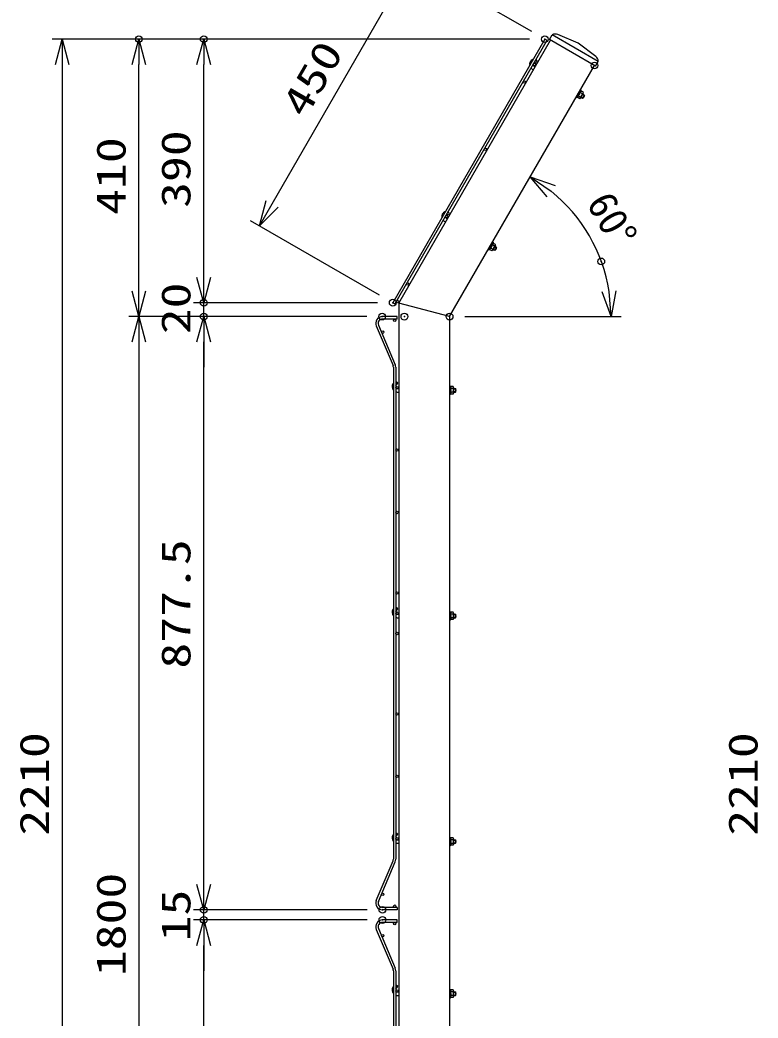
# Model space of a CAD drawing. Units: millimetres, scale not verified. Extents: x -6299 to 6301, y -4454 to 4456.
# Drawn here: x 3657 to 4749, y -316 to 1161 of the extents above; entities that cross this region are included whole.
import ezdxf
from ezdxf.enums import TextEntityAlignment as Align

# ---------------------------------------------------------------- set-up
doc = ezdxf.new("R2010")
doc.units = ezdxf.units.MM
doc.header["$LTSCALE"] = 20
doc.header["$PDMODE"] = 32
doc.header["$PDSIZE"] = 10
doc.layers.add('0-2_0', color=4, linetype='Continuous', lineweight=25)
doc.layers.add('0-8_EXTCNT-L', color=7, linetype='Continuous', lineweight=25)
doc.layers.add('0-7_DEFPOINTS', color=7, linetype='Continuous')
doc.styles.add('ＭＳ ゴシック', font='')
doc.styles.get('ＭＳ ゴシック').set_extended_font_data('MS Gothic')

# ---------------------------------------------------------------- blocks, each defined once
blk = doc.blocks.new('_Open30')
at = {"layer": '0-2_0', "color": 2}
blk.add_line((0, 0), (-20, 0), dxfattribs=at)
blk.add_lwpolyline([(-20, 5.36), (0, 0), (-20, -5.36)], dxfattribs=at)

msp = doc.modelspace()

# ---------------------------------------------------------------- linework, layer by layer
at = {"layer": '0-2_0', "color": 1}
for p, q in [((4414.19, 1143.42), (4223.56, 1253.48)), ((4411.18, 1132.17), (3704.8, 1132.17)), ((4411.18, 1132.17), (3818.21, 1132.17)), ((4411.18, 1132.17), (3914.15, 1132.17)), ((4189.19, 753.71), (3998.56, 863.77)), ((4186.18, 742.46), (3914.15, 742.46)), ((4186.18, 742.46), (3914.15, 742.46)), ((4170.51, 721.94), (3818.21, 721.94)), ((4170.51, 721.94), (3818.21, 721.94)), ((4170.51, 721.94), (3914.15, 721.94)), ((4170.51, 721.94), (3914.15, 721.94)), ((4315.23, 721.84), (4546.53, 721.84)), ((4170.92, -155.56), (3914.15, -155.56)), ((4170.92, -155.56), (3914.15, -155.56)), ((4170.92, -170.55), (3914.15, -170.55)), ((4170.92, -170.55), (3914.15, -170.55))]:
    msp.add_line(p, q, dxfattribs=at)
at = {"layer": '0-2_0', "color": 2}
for p, q in [((4030.3, 888.74), (4217.8, 1213.5)), ((3719.8, 1094.67), (3719.8, -1040.56)), ((3833.21, 759.44), (3833.21, 1094.67)), ((3929.15, 779.96), (3929.15, 1094.67)), ((3929.15, 779.96), (3929.15, 817.46)), ((3929.15, 721.94), (3929.15, 742.46)), ((3833.21, 684.44), (3833.21, -1040.56)), ((3929.15, 684.44), (3929.15, 646.94)), ((3929.15, -118.06), (3929.15, 684.44)), ((3929.15, -118.06), (3929.15, -80.56)), ((3929.15, -170.55), (3929.15, -155.56)), ((3929.15, -1010.56), (3929.15, -208.05)), ((3929.15, -208.05), (3929.15, -245.55))]:
    msp.add_line(p, q, dxfattribs=at)
at = {"layer": '0-2_0', "color": 7}
for p, q in [((4440.71, 1131.65), (4444.71, 1138.58)), ((4512.7, 1099.33), (4444.71, 1138.58)), ((4217.73, 741.93), (4442.23, 1130.78)), ((4508.7, 1092.4), (4440.71, 1131.65)), ((4292.73, 721.84), (4507.18, 1093.28)), ((4415.83, 1102.02), (4416.41, 1102.26)), ((4417.58, 1092.59), (4419.53, 1091.46)), ((4417.86, 1097.23), (4422.42, 1099.16)), ((4422.42, 1099.16), (4420.87, 1102.79)), ((4508.7, 1092.4), (4512.7, 1099.33)), ((4414.98, 1088.08), (4416.93, 1086.96)), ((4486.43, 1057.34), (4479.93, 1046.08)), ((4487.12, 1056.94), (4480.62, 1045.68)), ((4486.56, 1046.57), (4482.98, 1048.64)), ((4489.32, 1051.35), (4485.74, 1053.42)), ((4490.46, 1052.31), (4486.21, 1044.95)), ((4486.43, 1057.34), (4487.12, 1056.94)), ((4490.71, 1053.74), (4487.12, 1055.81)), ((4489.38, 1050.44), (4492.16, 1048.83)), ((4492.09, 1049.57), (4489.49, 1045.06)), ((4489.68, 1050.96), (4492.09, 1049.57)), ((4479.93, 1046.08), (4480.62, 1045.68)), ((4480.62, 1045.68), (4481.6, 1046.24)), ((4485.18, 1044.18), (4481.6, 1046.24)), ((4487.08, 1046.46), (4489.49, 1045.06)), ((4487.38, 1046.98), (4490.16, 1045.37)), ((4285.85, 876.89), (4286.43, 877.13)), ((4287.88, 872.1), (4292.44, 874.03)), ((4292.44, 874.03), (4290.9, 877.66)), ((4285, 862.95), (4286.95, 861.83)), ((4287.6, 867.46), (4289.55, 866.33)), ((4356.45, 832.21), (4349.95, 820.95)), ((4357.14, 831.81), (4350.64, 820.55)), ((4359.34, 826.22), (4355.76, 828.29)), ((4360.48, 827.18), (4356.23, 819.82)), ((4356.45, 832.21), (4357.14, 831.81)), ((4360.73, 828.61), (4357.14, 830.68)), ((4349.95, 820.95), (4350.64, 820.55)), ((4350.64, 820.55), (4351.62, 821.11)), ((4355.2, 819.04), (4351.62, 821.11)), ((4356.58, 821.44), (4353, 823.5)), ((4357.1, 821.33), (4359.51, 819.93)), ((4357.4, 821.85), (4360.18, 820.24)), ((4359.4, 825.31), (4362.18, 823.7)), ((4362.11, 824.44), (4359.51, 819.93)), ((4359.7, 825.83), (4362.11, 824.44)), ((4209.25, 622.83), (4209.63, 623.33)), ((4209.25, 622.83), (4209.63, 623.33)), ((4216.38, 623.65), (4213.23, 626.03)), ((4216.38, 623.65), (4213.23, 626.03)), ((4213.4, 619.7), (4216.38, 623.65)), ((4213.4, 619.7), (4216.38, 623.65)), ((4215.48, 615.54), (4217.73, 615.54)), ((4215.48, 615.54), (4217.73, 615.54)), ((4215.48, 610.34), (4217.73, 610.34)), ((4215.48, 610.34), (4217.73, 610.34)), ((4292.73, 619.44), (4292.73, 606.44)), ((4292.73, 619.44), (4293.53, 619.44)), ((4292.73, 619.44), (4292.73, 606.44)), ((4292.73, 619.44), (4293.53, 619.44)), ((4292.73, 606.44), (4293.53, 606.44)), ((4292.73, 606.44), (4293.53, 606.44)), ((4293.53, 619.44), (4293.53, 606.44)), ((4293.53, 619.44), (4293.53, 606.44)), ((4293.53, 606.44), (4294.09, 607.41)), ((4293.53, 606.44), (4294.09, 607.41)), ((4298.23, 618.46), (4294.09, 618.46)), ((4298.23, 618.46), (4294.09, 618.46)), ((4298.23, 615.7), (4294.09, 615.7)), ((4298.23, 615.7), (4294.09, 615.7)), ((4298.23, 610.17), (4294.09, 610.17)), ((4298.23, 610.17), (4294.09, 610.17)), ((4298.23, 607.41), (4294.09, 607.41)), ((4298.23, 607.41), (4294.09, 607.41)), ((4298.73, 617.1), (4298.73, 608.6)), ((4298.73, 617.1), (4298.73, 608.6)), ((4298.73, 615.54), (4301.52, 615.54)), ((4298.73, 615.54), (4301.52, 615.54)), ((4298.73, 614.94), (4301.94, 614.94)), ((4298.73, 614.94), (4301.94, 614.94)), ((4298.73, 610.94), (4301.94, 610.94)), ((4298.73, 610.94), (4301.94, 610.94)), ((4298.73, 610.34), (4301.52, 610.34)), ((4298.73, 610.34), (4301.52, 610.34)), ((4301.52, 615.54), (4301.52, 610.34)), ((4301.52, 615.54), (4301.52, 610.34)), ((4209.25, 289.07), (4209.63, 289.57)), ((4216.38, 289.89), (4213.23, 292.26)), ((4213.4, 285.94), (4216.38, 289.89)), ((4215.48, 281.77), (4217.73, 281.77)), ((4292.73, 285.67), (4292.73, 272.67)), ((4292.73, 285.67), (4293.53, 285.67)), ((4293.53, 285.67), (4293.53, 272.67)), ((4298.23, 284.7), (4294.09, 284.7)), ((4298.23, 281.94), (4294.09, 281.94)), ((4298.73, 283.33), (4298.73, 274.83)), ((4298.73, 281.77), (4301.52, 281.77)), ((4298.73, 281.17), (4301.94, 281.17)), ((4301.52, 281.77), (4301.52, 276.57)), ((4215.48, 276.57), (4217.73, 276.57)), ((4292.73, 272.67), (4293.53, 272.67)), ((4293.53, 272.67), (4294.09, 273.65)), ((4298.23, 276.41), (4294.09, 276.41)), ((4298.23, 273.65), (4294.09, 273.65)), ((4298.73, 277.17), (4301.94, 277.17)), ((4298.73, 276.57), (4301.52, 276.57)), ((4209.24, -44.67), (4209.62, -44.17)), ((4216.37, -43.85), (4213.22, -41.47)), ((4213.4, -47.8), (4216.37, -43.85)), ((4215.47, -51.96), (4217.72, -51.96)), ((4215.47, -57.16), (4217.72, -57.16)), ((4292.72, -48.06), (4292.72, -61.06)), ((4292.72, -48.06), (4293.52, -48.06)), ((4293.52, -48.06), (4293.52, -61.06)), ((4298.22, -49.04), (4294.09, -49.04)), ((4298.22, -51.8), (4294.09, -51.8)), ((4298.22, -57.33), (4294.09, -57.33)), ((4298.72, -50.4), (4298.72, -58.9)), ((4298.72, -51.96), (4301.51, -51.96)), ((4298.72, -52.56), (4301.94, -52.56)), ((4298.72, -56.56), (4301.94, -56.56)), ((4298.72, -57.16), (4301.51, -57.16)), ((4301.51, -51.96), (4301.51, -57.16)), ((4292.72, -61.06), (4293.52, -61.06)), ((4293.52, -61.06), (4294.09, -60.09)), ((4298.22, -60.09), (4294.09, -60.09)), ((4209.24, -269.67), (4209.62, -269.17)), ((4216.37, -268.85), (4213.22, -266.47)), ((4213.4, -272.8), (4216.37, -268.85)), ((4215.47, -276.96), (4217.72, -276.96)), ((4292.72, -273.06), (4292.72, -286.06)), ((4292.72, -273.06), (4293.52, -273.06)), ((4293.52, -273.06), (4293.52, -286.06)), ((4298.22, -274.04), (4294.09, -274.04)), ((4298.22, -276.8), (4294.09, -276.8)), ((4298.72, -275.4), (4298.72, -283.9)), ((4298.72, -276.96), (4301.51, -276.96)), ((4298.72, -277.56), (4301.94, -277.56)), ((4301.51, -276.96), (4301.51, -282.16)), ((4215.47, -282.16), (4217.72, -282.16)), ((4292.72, -286.06), (4293.52, -286.06)), ((4293.52, -286.06), (4294.09, -285.09)), ((4298.22, -282.33), (4294.09, -282.33)), ((4298.22, -285.09), (4294.09, -285.09)), ((4298.72, -281.56), (4301.94, -281.56)), ((4298.72, -282.16), (4301.51, -282.16))]:
    msp.add_line(p, q, dxfattribs=at)
at = {"layer": '0-2_0', "color": 3}
for p, q in [((4433.68, 1132.17), (4208.68, 742.46)), ((4433.68, 1132.17), (4208.68, 742.46)), ((4436.8, 1130.37), (4211.8, 740.66)), ((4436.8, 1130.37), (4211.8, 740.66)), ((4436.8, 1130.37), (4433.68, 1132.17)), ((4436.8, 1130.37), (4433.68, 1132.17)), ((4208.68, 742.46), (4211.8, 740.66)), ((4187.53, 709.44), (4212.43, 650.78)), ((4215.22, 721.94), (4193.42, 721.94)), ((4215.22, 718.34), (4193.42, 718.34)), ((4215.22, 718.34), (4215.22, 721.94)), ((4184.22, 708.03), (4209.12, 649.38)), ((4209.62, 646.88), (4209.62, -80.5)), ((4213.22, 646.88), (4213.22, -80.5)), ((4184.22, -141.66), (4209.12, -83)), ((4187.53, -143.06), (4212.43, -84.41)), ((4215.22, -151.96), (4193.42, -151.96)), ((4215.22, -151.96), (4193.42, -151.96)), ((4215.22, -155.56), (4193.42, -155.56)), ((4215.22, -155.56), (4193.42, -155.56)), ((4215.22, -151.96), (4215.22, -155.56)), ((4215.22, -170.55), (4193.42, -170.55)), ((4215.22, -174.15), (4193.42, -174.15)), ((4215.22, -174.15), (4215.22, -170.55)), ((4184.22, -184.46), (4209.12, -243.11)), ((4187.53, -183.05), (4212.43, -241.7)), ((4209.62, -245.61), (4209.62, -972.99)), ((4213.22, -245.61), (4213.22, -972.99))]:
    msp.add_line(p, q, dxfattribs=at)
at = {"layer": '0-2_0', "color": 7}
for points in [[(4508.88, 1106.73), (4482.95, 1126.32), (4453.02, 1138.98)], [(4487.12, 1056.94), (4487.12, 1055.81), (4481.6, 1046.24)], [(4357.14, 831.81), (4357.14, 830.68), (4351.62, 821.11)], [(4293.53, 619.44), (4294.09, 618.46), (4294.09, 607.41)], [(4293.53, 619.44), (4294.09, 618.46), (4294.09, 607.41)], [(4293.53, 285.67), (4294.09, 284.7), (4294.09, 273.65)], [(4293.52, -48.06), (4294.09, -49.04), (4294.09, -60.09)], [(4293.52, -273.06), (4294.09, -274.04), (4294.09, -285.09)]]:
    msp.add_lwpolyline(points, dxfattribs=at)
at = {"layer": '0-2_0', "color": 3}
for centre in [(4418.35, 1094.83), (4403.35, 1068.85), (4403.35, 1068.85), (4345.85, 969.25), (4345.85, 969.25), (4288.35, 869.66), (4230.85, 770.07), (4215.85, 744.09), (4211.72, 716.54), (4193.96, 698.91), (4215.02, 616.94), (4215.02, 524.56), (4215.02, 432.19), (4215.02, 313.19), (4215.02, 283.19), (4215.02, 253.19), (4215.02, 134.19), (4215.02, 41.81), (4215.02, -50.56), (4193.96, -132.54), (4211.72, -150.16), (4211.72, -175.95), (4193.96, -193.58), (4215.02, -275.55)]:
    msp.add_circle(centre, 1.8, dxfattribs=at)
at = {"layer": '0-2_0', "color": 7}
for centre, radius, start, end in [((4449.25, 1130.8), 9.01, 65.23153, 120.23892), ((4418.88, 1094.84), 7.8, 113, 191.40962), ((4418.88, 1094.84), 2.6, 180.07335, 240), ((4418.88, 1094.84), 2.6, 113, 119.92665), ((4503.69, 1099.37), 9.01, 359.76108, 54.76847), ((4418.88, 1094.84), 7.8, 223.23413, 240), ((4481.68, 1047.77), 1.53, 266.8485, 34.13989), ((4482.95, 1048.63), 0.031, 10.87793, 289.12207), ((4480.71, 1053.11), 5.04, 296.51716, 3.48284), ((4485.81, 1054.98), 1.56, 267.51974, 32.48026), ((4481.55, 1052.65), 7.88, 309.48158, 350.51842), ((4488.58, 1053.38), 2.16, 290.19668, 9.80332), ((4488.16, 1048.83), 4, 289.4584, 10.5416), ((4484.47, 1046.18), 2.13, 289.53759, 10.46241), ((4486.56, 1046.57), 1.699846342751889e-12, 129.43028, 126.8643), ((4288.9, 869.71), 7.8, 113, 191.40962), ((4288.9, 869.71), 2.6, 113, 119.92665), ((4288.9, 869.71), 7.8, 223.23413, 240), ((4288.9, 869.71), 2.6, 180.07335, 240), ((4350.73, 827.98), 5.04, 296.51716, 3.48284), ((4355.83, 829.85), 1.56, 267.51974, 32.48026), ((4358.6, 828.25), 2.16, 290.19668, 9.80332), ((4351.7, 822.64), 1.53, 266.8485, 34.13989), ((4352.97, 823.5), 0.031, 10.87793, 289.12207), ((4354.49, 821.05), 2.13, 289.53759, 10.46241), ((4351.57, 827.52), 7.88, 309.48158, 350.51842), ((4356.58, 821.44), 1.699846342751889e-12, 129.43028, 126.8643), ((4358.18, 823.7), 4, 289.4584, 10.5416), ((4215.48, 618.14), 7.8, 143, 221.40962), ((4215.48, 618.14), 7.8, 143, 221.40962), ((4215.48, 618.14), 2.6, 143, 149.92665), ((4215.48, 618.14), 2.6, 143, 149.92665), ((4215.48, 618.14), 2.6, 210.07335, 270), ((4215.48, 618.14), 2.6, 210.07335, 270), ((4215.48, 618.14), 7.8, 253.23413, 270), ((4215.48, 618.14), 7.8, 253.23413, 270), ((4294.07, 610.15), 0.031, 40.87793, 319.12207), ((4294.07, 610.15), 0.031, 40.87793, 319.12207), ((4293.4, 608.78), 1.53, 296.8485, 64.13989), ((4293.4, 608.78), 1.53, 296.8485, 64.13989), ((4293.37, 617.08), 1.56, 297.51974, 62.48026), ((4293.37, 617.08), 1.56, 297.51974, 62.48026), ((4289.88, 612.92), 5.04, 326.51716, 33.48284), ((4289.88, 612.92), 5.04, 326.51716, 33.48284), ((4296.57, 617.08), 2.16, 320.19668, 39.80332), ((4296.57, 617.08), 2.16, 320.19668, 39.80332), ((4290.85, 612.94), 7.88, 339.48158, 20.51842), ((4290.85, 612.94), 7.88, 339.48158, 20.51842), ((4298.23, 610.17), 1.6998463427518892e-12, 159.43028, 156.8643), ((4296.61, 608.79), 2.13, 319.53759, 40.46241), ((4298.23, 610.17), 1.6998463427518892e-12, 159.43028, 156.8643), ((4296.61, 608.79), 2.13, 319.53759, 40.46241), ((4298.48, 612.94), 4, 319.4584, 40.5416), ((4298.48, 612.94), 4, 319.4584, 40.5416), ((4215.48, 284.37), 7.8, 143, 221.40962), ((4215.48, 284.37), 2.6, 143, 149.92665), ((4215.48, 284.37), 2.6, 210.07335, 270), ((4293.37, 283.32), 1.56, 297.51974, 62.48026), ((4289.88, 279.15), 5.04, 326.51716, 33.48284), ((4296.57, 283.32), 2.16, 320.19668, 39.80332), ((4290.85, 279.17), 7.88, 339.48158, 20.51842), ((4298.48, 279.17), 4, 319.4584, 40.5416), ((4215.48, 284.37), 7.8, 253.23413, 270), ((4294.07, 276.39), 0.031, 40.87793, 319.12207), ((4293.4, 275.01), 1.53, 296.8485, 64.13989), ((4298.23, 276.41), 1.6998463427518892e-12, 159.43028, 156.8643), ((4296.61, 275.03), 2.13, 319.53759, 40.46241), ((4215.47, -49.36), 7.8, 143, 221.40962), ((4215.47, -49.36), 2.6, 143, 149.92665), ((4215.47, -49.36), 2.6, 210.07335, 270), ((4215.47, -49.36), 7.8, 253.23413, 270), ((4294.06, -57.35), 0.031, 40.87793, 319.12207), ((4293.4, -58.72), 1.53, 296.8485, 64.13989), ((4293.37, -50.42), 1.56, 297.51974, 62.48026), ((4289.88, -54.58), 5.04, 326.51716, 33.48284), ((4290.84, -54.56), 7.88, 339.48158, 20.51842), ((4298.22, -57.33), 1.6998463427518892e-12, 159.43028, 156.8643), ((4296.6, -58.71), 2.13, 319.53759, 40.46241), ((4296.57, -50.42), 2.16, 320.19668, 39.80332), ((4298.47, -54.56), 4, 319.4584, 40.5416), ((4215.47, -274.36), 7.8, 143, 221.40962), ((4215.47, -274.36), 2.6, 143, 149.92665), ((4215.47, -274.36), 2.6, 210.07335, 270), ((4293.37, -275.42), 1.56, 297.51974, 62.48026), ((4289.88, -279.58), 5.04, 326.51716, 33.48284), ((4290.84, -279.56), 7.88, 339.48158, 20.51842), ((4296.57, -275.42), 2.16, 320.19668, 39.80332), ((4298.47, -279.56), 4, 319.4584, 40.5416), ((4215.47, -274.36), 7.8, 253.23413, 270), ((4294.06, -282.35), 0.031, 40.87793, 319.12207), ((4293.4, -283.72), 1.53, 296.8485, 64.13989), ((4298.22, -282.33), 1.6998463427518892e-12, 159.43028, 156.8643), ((4296.6, -283.71), 2.13, 319.53759, 40.46241)]:
    msp.add_arc(centre, radius, start, end, dxfattribs=at)
at = {"layer": '0-2_0', "color": 2}
msp.add_arc((4292.73, 721.84), 238.8, 9.0066, 50.9934, dxfattribs=at)
at = {"layer": '0-2_0', "color": 3}
for centre, radius, start, end in [((4193.42, 711.94), 10, 90, 203), ((4193.42, 711.94), 6.4, 90, 203), ((4203.22, 646.88), 10, 0, 23), ((4203.22, 646.88), 6.4, 0, 23), ((4203.22, -80.5), 6.4, 337, 0), ((4203.22, -80.5), 6.4, 337, 0), ((4203.22, -80.5), 10, 337, 0), ((4193.42, -145.56), 10, 157, 270), ((4193.42, -145.56), 6.4, 157, 270), ((4193.42, -180.55), 10, 90, 203), ((4193.42, -180.55), 6.4, 90, 203), ((4203.22, -245.61), 6.4, 0, 23), ((4203.22, -245.61), 10, 0, 23)]:
    msp.add_arc(centre, radius, start, end, dxfattribs=at)
at = {"layer": '0-7_DEFPOINTS'}
for p in [(3833.21, 1132.17), (3929.15, 1132.17), (4433.68, 1132.17), (4433.68, 1132.17), (4507.18, 1093.28), (4517.13, 803.51), (3929.15, 742.46), (4208.68, 742.46), (4208.68, 742.46), (3929.15, 721.94), (4193.01, 721.94), (4193.01, 721.94), (4225.93, 721.84), (4292.73, 721.84), (3929.15, -155.56), (4193.42, -155.56), (4193.42, -155.56), (3929.15, -170.55), (4193.42, -170.55)]:
    msp.add_point(p, dxfattribs=at)
at = {"layer": '0-8_EXTCNT-L'}
for p, q in [((4217.73, 741.93), (4217.73, -1378.06)), ((4292.73, 721.84), (4217.73, 741.93)), ((4292.73, 721.84), (4292.73, -1378.06))]:
    msp.add_line(p, q, dxfattribs=at)

# ---------------------------------------------------------------- block references
at = {"layer": '0-2_0', "xscale": 1.875, "yscale": 1.875}
for p, rotation in [((3719.8, 1132.17), 90), ((3833.21, 1132.17), 90), ((3929.15, 1132.17), 90), ((4412.13, 928.65), 145.4967), ((4011.55, 856.27), 240), ((3929.15, 742.46), 270), ((3929.15, 742.46), 270), ((3833.21, 721.94), 270), ((4531.53, 721.84), 274.5033), ((3833.21, 721.94), 90), ((3929.15, 721.94), 90), ((3929.15, 721.94), 90), ((3929.15, -155.56), 270), ((3929.15, -155.56), 270), ((3929.15, -170.55), 90), ((3929.15, -170.55), 90)]:
    msp.add_blockref('_Open30', p, dxfattribs=dict(at, rotation=rotation))

# ---------------------------------------------------------------- texts
at = {"layer": '0-2_0', "color": 3, "style": 'ＭＳ ゴシック', "width": 1.3}
for s, rotation, p in [('450', 60, (4090.95, 1007.14)), ('390', 90, (3922.47, 882.67)), ('410', 90, (3826.54, 872.41)), ('20', 90, (3922.47, 695.77)), ('877.5', 90, (3922.47, 201.22)), ('2210', 90, (3713.12, -45.8)), ('2210', 90, (4761.26, -45.93)), ('1800', 90, (3826.54, -253.65)), ('15', 90, (3922.47, -202.22))]:
    msp.add_text(s, height=43.26, rotation=rotation, dxfattribs=at).set_placement(p, align=Align.BOTTOM_LEFT)
at = {"layer": '0-2_0', "color": 3, "style": 'ＭＳ ゴシック'}
msp.add_text('60°', height=43.3, rotation=300, dxfattribs=at).set_placement((4483, 883.22), align=Align.BOTTOM_LEFT)

doc.saveas('drawing.dxf')
